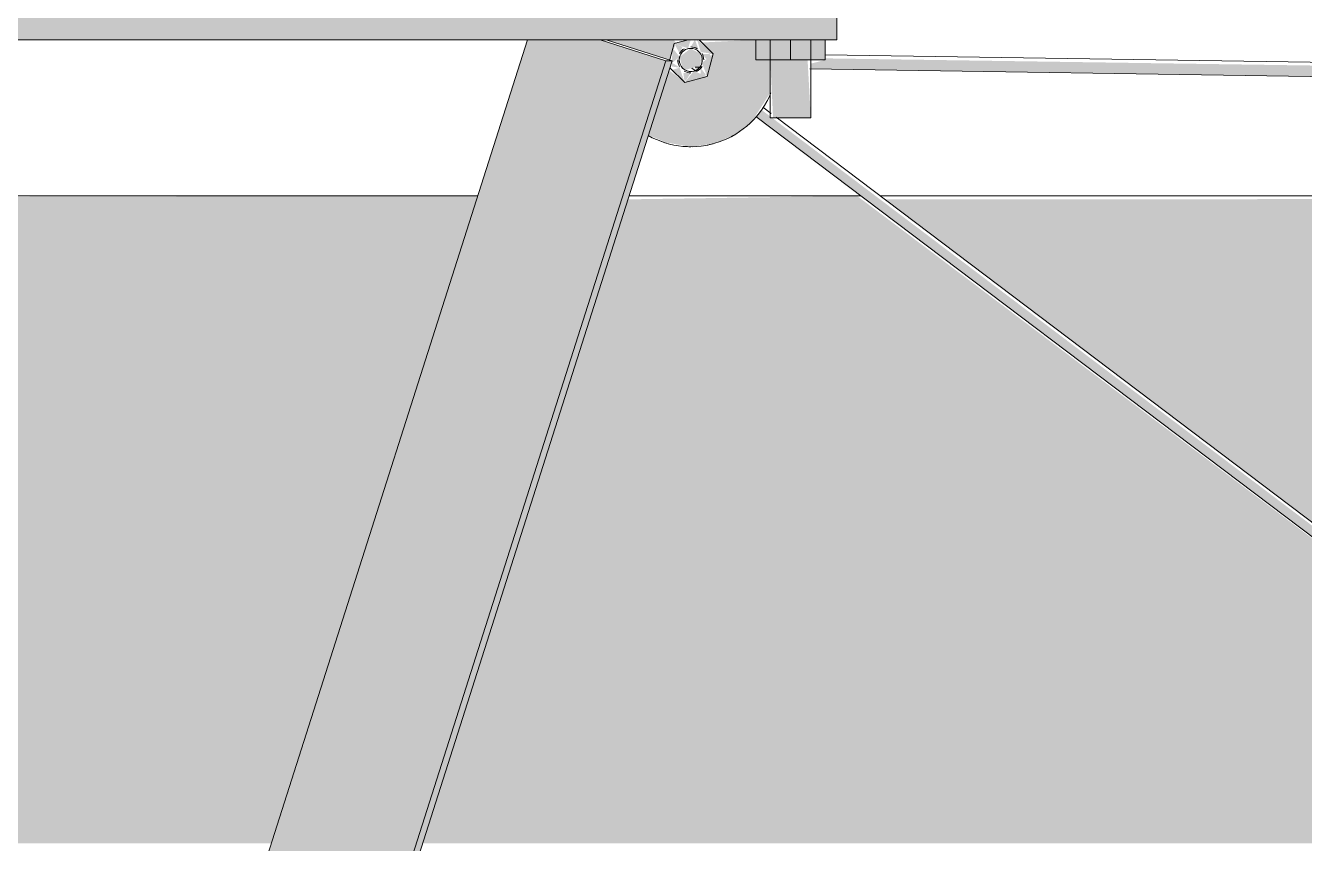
# Model space of a CAD drawing. Header units: inches. Extents: x -55396 to -733, y -290 to 853.
# Drawn here: x -24926.15 to -24898.49, y 264 to 281.68 of the extents above; entities that cross this region are included whole.
import ezdxf

# ---------------------------------------------------------------- set-up
doc = ezdxf.new("R2010")
doc.units = ezdxf.units.IN
doc.header["$MEASUREMENT"] = 0
doc.layers.add('M-HVAC-DUCT', color=70, linetype='Continuous', lineweight=9)
doc.layers.add('Q-SPCQ', color=91, linetype='Continuous', lineweight=9)

# ---------------------------------------------------------------- blocks, each defined once
blk = doc.blocks.new('Basketball_Backstop-Performance_Sports_Systems-3103-Ceiling_Hung - 27_-0_ to 27_-11 7_8_-652462-Section 13')
at = {"layer": 'Q-SPCQ'}
h = blk.add_hatch(color=256, dxfattribs=at)
h.paths.add_polyline_path([(-24909.297, 279.687), (-24909.169, 279.687), (-24909.238, 280.937), (-24910.044, 280.937), (-24909.985, 279.687), (-24909.388, 279.687)], flags=0)
h.paths.add_polyline_path([(-24909.558, 282.955), (-24909.169, 282.955), (-24909.196, 284.763), (-24909.53, 284.859), (-24909.941, 284.795), (-24910.044, 284.75), (-24909.957, 282.955), (-24909.655, 282.955)], flags=0)
h = blk.add_hatch(color=256, dxfattribs=at)
h.paths.add_polyline_path([(-25004.607, 281.375), (-24957.549, 281.375), (-24957.549, 282.955), (-25004.607, 282.955), (-25004.607, 281.617)], flags=0)
h.paths.add_polyline_path([(-24947.051, 281.375), (-24908.607, 281.375), (-24908.607, 282.955), (-24955.674, 282.955), (-24955.674, 281.375)], flags=0)
for points in [[(-24953.243, 152.543), (-24912.302, 280.918), (-24913.725, 281.375), (-24915.294, 281.375), (-24953.198, 162.249), (-24952.96, 162.199), (-24952.876, 162), (-24952.973, 161.772), (-24953.396, 161.789), (-24953.396, 152.592)], [(-24909.607, 280.937), (-24909.607, 281.375), (-24910.357, 281.375), (-24910.357, 280.937)], [(-24908.857, 280.937), (-24908.857, 281.375), (-24909.607, 281.375), (-24909.607, 280.937)], [(-24953.109, 152.543), (-24912.168, 280.918), (-24912.302, 280.918), (-24953.243, 152.543)]]:
    blk.add_hatch(color=256, dxfattribs=at).paths.add_polyline_path(points, flags=0)
for p, q in [((-24908.607, 282.955), (-24908.607, 281.375)), ((-24908.607, 281.375), (-24955.676, 281.375)), ((-24953.288, 162.237), (-24915.294, 281.375)), ((-24913.725, 281.375), (-24912.302, 280.918)), ((-24912.168, 280.918), (-24913.591, 281.375)), ((-24910.357, 280.937), (-24910.357, 281.375)), ((-24910.044, 281.375), (-24910.044, 279.687)), ((-24909.607, 280.937), (-24909.607, 281.375)), ((-24909.169, 279.687), (-24909.169, 281.375)), ((-24908.857, 280.937), (-24908.857, 281.375)), ((-24912.302, 280.918), (-24953.243, 152.543)), ((-24953.109, 152.543), (-24912.168, 280.918)), ((-24912.302, 280.918), (-24912.168, 280.918)), ((-24909.607, 280.937), (-24910.357, 280.937)), ((-24908.857, 280.937), (-24909.607, 280.937)), ((-24909.169, 279.687), (-24910.044, 279.687))]:
    blk.add_line(p, q, dxfattribs=at)
blk = doc.blocks.new('Basketball_Backstop-Performance_Sports_Systems-3103-Ceiling_Hung - 27_-0_ to 27_-11 7_8_-V22-Section 13')
at = {"layer": 'Q-SPCQ'}
h = blk.add_hatch(color=256, dxfattribs=at)
h.paths.add_polyline_path([(-24911.277, 281.068), (-24911.518, 281.068), (-24911.424, 280.952), (-24911.305, 281.046)], flags=0)
h.paths.add_polyline_path([(-24911.408, 280.58), (-24911.549, 280.761), (-24911.549, 280.636), (-24911.5, 280.617)], flags=0)
h.paths.add_polyline_path([(-24911.677, 279.065), (-24911.223, 279.143), (-24910.802, 279.329), (-24910.439, 279.612), (-24910.044, 280.229), (-24910.044, 280.937), (-24910.357, 280.937), (-24910.357, 281.375), (-24911.523, 281.314), (-24911.301, 280.981), (-24911.471, 280.563), (-24911.931, 280.485), (-24912.234, 280.711), (-24912.68, 279.314), (-24912.302, 279.155), (-24911.896, 279.081)], flags=0)
h.paths.add_polyline_path([(-24911.896, 280.45), (-24911.765, 280.656), (-24911.926, 280.651), (-24911.908, 280.531)], flags=0)
h.paths.add_polyline_path([(-24911.986, 280.767), (-24912.168, 280.874), (-24912.168, 280.794), (-24912.007, 280.77)], flags=0)
h.paths.add_polyline_path([(-24912.122, 281.295), (-24912.007, 281.081), (-24911.942, 281.223), (-24912.057, 281.269)], flags=0)
h.paths.add_polyline_path([(-24912.219, 280.934), (-24912.083, 281.305), (-24912.132, 281.375), (-24913.591, 281.375), (-24912.247, 280.943)], flags=0)
h.paths.add_polyline_path([(-24911.595, 281.158), (-24911.674, 281.375), (-24911.765, 281.219), (-24911.625, 281.181)], flags=0)
h.paths.add_polyline_path([(-24913.212, 282.955), (-24911.747, 282.955), (-24913.842, 283.81), (-24914.614, 282.955), (-24913.242, 282.955)], flags=0)
h = blk.add_hatch(color=256, dxfattribs=at)
h.paths.add_polyline_path([(-24911.896, 280.45), (-24911.408, 280.58), (-24911.701, 280.696)], flags=0)
h.paths.add_polyline_path([(-24911.896, 280.45), (-24912.007, 280.77), (-24912.167, 280.721), (-24911.942, 280.496)], flags=0)
h.paths.add_polyline_path([(-24911.408, 280.58), (-24911.277, 281.068), (-24911.524, 280.873)], flags=0)
h.paths.add_polyline_path([(-24912.122, 281.295), (-24911.823, 281.187), (-24911.765, 281.375), (-24911.942, 281.343)], flags=0)
h.paths.add_polyline_path([(-24912.187, 280.859), (-24912.007, 281.002), (-24912.151, 281.187), (-24912.181, 280.879)], flags=0)
h.paths.add_polyline_path([(-24911.277, 281.068), (-24911.627, 281.375), (-24911.549, 281.108)], flags=0)
blk.add_hatch(color=256, dxfattribs=at).paths.add_polyline_path([(-24911.89, 280.721), (-24911.549, 280.812), (-24911.549, 281.062), (-24911.765, 281.187), (-24912.007, 281.002), (-24911.942, 280.761)], flags=0)
h = blk.add_hatch(color=256, dxfattribs=at)
h.paths.add_polyline_path([(-24770.131, 278.622), (-24770.14, 278.935), (-24908.857, 280.971), (-24908.857, 280.937), (-24909.169, 280.857), (-24909.169, 280.742), (-24770.138, 278.622)], flags=0)
h.paths.add_polyline_path([(-24768.515, 278.625), (-24768.449, 278.753), (-24768.541, 278.795), (-24768.516, 278.627)], flags=0)
h.paths.add_polyline_path([(-24911.511, 280.822), (-24911.508, 281.044), (-24911.549, 280.922), (-24911.515, 280.823)], flags=0)
h = blk.add_hatch(color=256, dxfattribs=at)
h.paths.add_polyline_path([(-24819.699, 211.205), (-24819.585, 211.432), (-24910.242, 279.864), (-24910.357, 279.717), (-24819.764, 211.254)], flags=0)
h.paths.add_polyline_path([(-24911.641, 280.687), (-24911.524, 280.824), (-24911.674, 280.779), (-24911.653, 280.696), (-24911.65, 280.694)], flags=0)
for p, q in [((-24912.122, 281.295), (-24912.223, 280.918)), ((-24911.823, 281.375), (-24912.122, 281.295)), ((-24911.277, 281.068), (-24911.584, 281.375)), ((-24911.408, 280.58), (-24911.277, 281.068)), ((-24770.117, 278.935), (-24908.857, 281.049)), ((-24912.216, 280.769), (-24911.896, 280.45)), ((-24911.74, 280.761), (-24911.641, 280.687)), ((-24911.671, 280.78), (-24911.536, 280.778)), ((-24909.186, 280.742), (-24770.131, 278.622)), ((-24911.896, 280.45), (-24911.408, 280.58)), ((-24910.029, 279.782), (-24910.204, 279.914)), ((-24910.357, 279.717), (-24819.697, 211.203)), ((-24819.554, 211.408), (-24909.916, 279.697))]:
    blk.add_line(p, q, dxfattribs=at)
for radius, start, end in [(0.25, 45, 225), (0.281, 120, 150), (0.25, 105, 150), (0.25, 105, 150), (0.25, 225, 45), (0.281, 60, 90), (0.25, 330, 30), (0.281, 0, 30), (0.281, 180, 210), (0.25, 165, 195), (0.25, 180, 195), (0.25, 240, 315), (0.281, 300, 330), (0.281, 240, 270), (0.25, 240, 270), (0.25, 285, 300), (1.875, 240.5923, 337.6103), (1.875, 330, 334.4034), (1.875, 250.3226, 255), (1.875, 280.0739, 285), (1.875, 295.5966, 300), (1.875, 265.1058, 270)]:
    blk.add_arc((-24911.765, 280.937), radius, start, end, dxfattribs=at)

msp = doc.modelspace()

# ---------------------------------------------------------------- hatches: boundary and pattern name
at = {"layer": 'M-HVAC-DUCT', "lineweight": 5}
h = msp.add_hatch(color=256, dxfattribs=at)
h.paths.add_polyline_path([(-25804.357, 264), (-25799.979, 264), (-25804.357, 270.018), (-25804.357, 266.431)], flags=0)
h.paths.add_polyline_path([(-24981.61, 264), (-24959.919, 264), (-24959.919, 278), (-24996.843, 278), (-24992.378, 264)], flags=0)
h.paths.add_polyline_path([(-24953.294, 264), (-24920.835, 264), (-24916.37, 278), (-24953.294, 277.916), (-24953.294, 264.955)], flags=0)
h.paths.add_polyline_path([(-24917.564, 264), (-24889.56, 264), (-24908.172, 278), (-24913.124, 277.923), (-24917.279, 264.893)], flags=0)
h.paths.add_polyline_path([(-24995.649, 264), (-25000.114, 278), (-25578.666, 278), (-25583.131, 264), (-25000.911, 264)], flags=0)
h.paths.add_polyline_path([(-24402.357, 264), (-24402.357, 278), (-24675.581, 277.959), (-24682.852, 264), (-24428.662, 264)], flags=0)
h.paths.add_polyline_path([(-25799.593, 264), (-25689.635, 264), (-25671.11, 278), (-25804.357, 278), (-25804.357, 270.55), (-25801.358, 266.426)], flags=0)
h.paths.add_polyline_path([(-24889.146, 264), (-24779.187, 264), (-24769.484, 277.34), (-24769.798, 277.689), (-24770.076, 278), (-24907.569, 277.923), (-24890.265, 264.846)], flags=0)
h.paths.add_polyline_path([(-24778.801, 264), (-24763.078, 264), (-24763.078, 278), (-24766.596, 277.923), (-24766.77, 277.623), (-24767.328, 277.126), (-24768.113, 276.895), (-24768.591, 276.918), (-24769.015, 277.047), (-24769.253, 277.126), (-24778.327, 264.652)], flags=0)
h.paths.add_polyline_path([(-25689.22, 264), (-25661.217, 264), (-25665.682, 278), (-25670.695, 278), (-25686.274, 266.226)], flags=0)
h.paths.add_polyline_path([(-24755.313, 264), (-24684.966, 264), (-24677.673, 278), (-24755.398, 277.946), (-24755.796, 264), (-24755.568, 264)], flags=0)
h.paths.add_polyline_path([(-25586.402, 264), (-25581.938, 278), (-25618.861, 278), (-25618.861, 264), (-25603.677, 264)], flags=0)
h.paths.add_polyline_path([(-25625.486, 264), (-25625.486, 278), (-25662.41, 278), (-25657.945, 264), (-25629.596, 264)], flags=0)

# ---------------------------------------------------------------- linework, layer by layer
at = {"layer": 'M-HVAC-DUCT'}
for p, q in [((-24916.37, 278), (-24953.294, 278)), ((-24908.078, 278), (-24913.099, 278)), ((-24769.968, 278), (-24907.679, 278))]:
    msp.add_line(p, q, dxfattribs=at)

# ---------------------------------------------------------------- block references
at = {"layer": 'Q-SPCQ'}
for name in ['Basketball_Backstop-Performance_Sports_Systems-3103-Ceiling_Hung - 27_-0_ to 27_-11 7_8_-652462-Section 13', 'Basketball_Backstop-Performance_Sports_Systems-3103-Ceiling_Hung - 27_-0_ to 27_-11 7_8_-V22-Section 13']:
    msp.add_blockref(name, (0, 0), dxfattribs=at)

doc.saveas('drawing.dxf')
